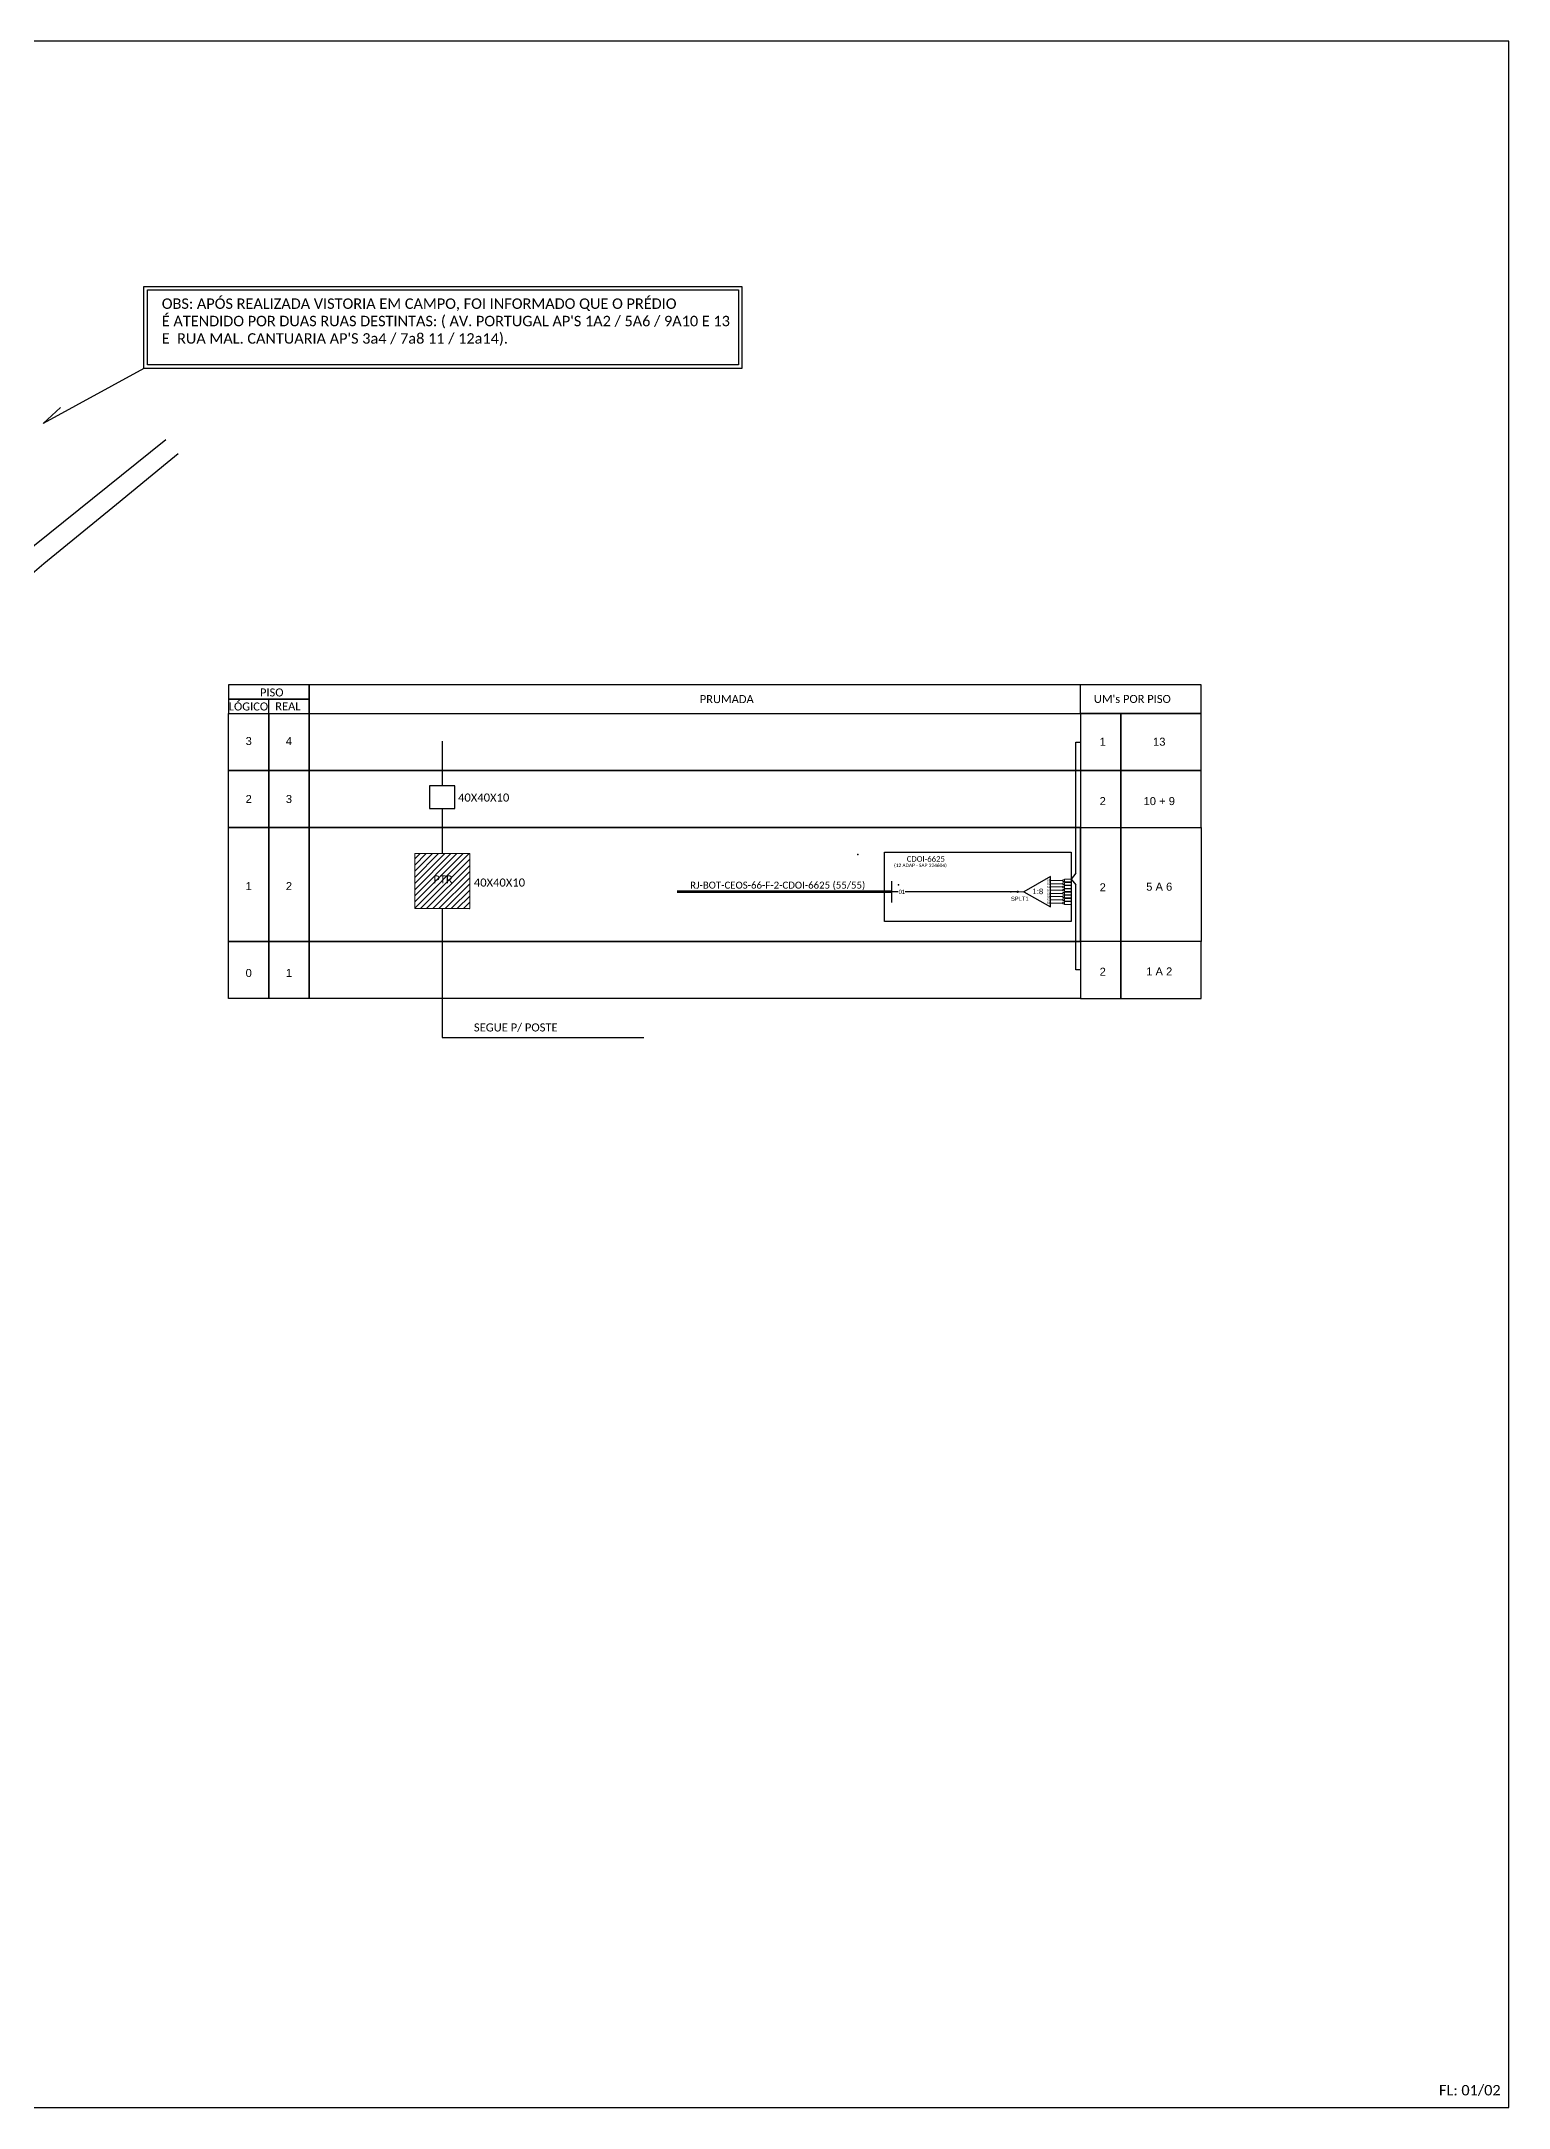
# Model space of a CAD drawing. Header units: inches. Extents: x 1031 to 2852, y 310 to 904.
# Drawn here: x 1447 to 1869, y 310 to 904 of the extents above; entities that cross this region are included whole.
import ezdxf
from ezdxf.enums import TextEntityAlignment as Align

# ---------------------------------------------------------------- set-up
doc = ezdxf.new("R2010")
doc.units = ezdxf.units.IN
doc.header["$MEASUREMENT"] = 0
doc.layers.add('MUB_MEIOFIO', color=7, linetype='Continuous')
doc.styles.add('ARIAL', font='arial.ttf')
doc.styles.add('WMF-Calibri0', font='calibri.ttf')

# ---------------------------------------------------------------- blocks, each defined once
blk = doc.blocks.new('A$C415C251F')
at = {"color": 3}
blk.add_point((0, 0), dxfattribs=at)
blk = doc.blocks.new('LEG_CDOIA8_C-SPLT_ESQ')
at = {"color": 3, "extrusion": (0, 0, -1), "xscale": -1, "zscale": -1}
blk.add_blockref('A$C415C251F', (0, 0), dxfattribs=at)
at = {"color": 1, "style": 'WMF-Calibri0', "flags": 4}
blk.add_attdef('MODELO', text='', height=1.5, dxfattribs=at).set_placement((22.54, -4.54), align=Align.CENTER)
blk.add_attdef('CDO', (21.44, -2.61), '', height=2, dxfattribs=at)
at = {"style": 'ARIAL', "flags": 4}
blk.add_attdef('SPLITAGEM', text='', height=1.5, dxfattribs=at).set_placement((18.61, -12.59), align=Align.CENTER)
blk = doc.blocks.new('SPLT_1-8_SC-APC')
at = {"color": 1}
blk.add_lwpolyline([(-7.37, -2.1), (-17.04, -7.55), (-7.37, -13), (-7.37, -2.1)], dxfattribs=at)
at = {"color": 3, "lineweight": 0}
for points in [[(-2.99, -3.51), (-7.37, -3.51)], [(-7.37, -4.66), (-2.99, -4.66)], [(-7.37, -5.82), (-2.99, -5.82)], [(-7.37, -6.97), (-2.99, -6.97)], [(-2.41, -3.02), (-2.41, -4)], [(-2.41, -3.02), (0, -3.02)], [(-2.41, -4), (0, -4)], [(-2.41, -4.17), (-2.41, -5.16)], [(-2.41, -4.17), (0, -4.17)], [(-2.41, -5.16), (0, -5.16)], [(-2.41, -5.32), (-2.41, -6.31)], [(-2.41, -5.32), (0, -5.32)], [(-2.41, -6.31), (0, -6.31)], [(-2.41, -6.48), (-2.41, -7.46)], [(-2.41, -6.48), (0, -6.48)], [(-7.37, -8.12), (-2.99, -8.12)], [(-7.37, -9.28), (-2.99, -9.28)], [(-7.37, -10.43), (-2.99, -10.43)], [(-7.37, -11.58), (-2.99, -11.58)], [(-2.41, -7.46), (0, -7.46)], [(-2.41, -7.63), (-2.41, -8.62)], [(-2.41, -7.63), (0, -7.63)], [(-2.41, -8.62), (0, -8.62)], [(-2.41, -8.78), (-2.41, -9.77)], [(-2.41, -8.78), (0, -8.78)], [(-2.41, -9.77), (0, -9.77)], [(-2.41, -9.94), (-2.41, -10.92)], [(-2.41, -9.94), (0, -9.94)], [(-2.41, -10.92), (0, -10.92)], [(-2.41, -11.09), (-2.41, -12.08)], [(-2.41, -11.09), (0, -11.09)], [(-2.41, -12.08), (0, -12.08)]]:
    blk.add_lwpolyline(points, dxfattribs=at)
for points in [[(-2.99, -3.22), (-2.41, -3.22), (-2.41, -3.8), (-2.99, -3.8)], [(-2.99, -4.38), (-2.41, -4.38), (-2.41, -4.95), (-2.99, -4.95)], [(-2.99, -5.53), (-2.41, -5.53), (-2.41, -6.1), (-2.99, -6.1)], [(-2.99, -6.68), (-2.41, -6.68), (-2.41, -7.26), (-2.99, -7.26)], [(-2.99, -7.84), (-2.41, -7.84), (-2.41, -8.41), (-2.99, -8.41)], [(-2.99, -8.99), (-2.41, -8.99), (-2.41, -9.56), (-2.99, -9.56)], [(-2.99, -10.14), (-2.41, -10.14), (-2.41, -10.72), (-2.99, -10.72)], [(-2.99, -11.3), (-2.41, -11.3), (-2.41, -11.87), (-2.99, -11.87)]]:
    blk.add_lwpolyline(points, close=True, dxfattribs=at)
at = {"color": 1, "lineweight": 0}
blk.add_lwpolyline([(-17.04, -7.55), (-19.26, -7.55)], dxfattribs=at)
at = {"color": 1, "style": 'ARIAL'}
for s, height, p in [('1:8', 2, (-13.91, -8.4)), ('S1', 0.75, (-8.74, -3.78)), ('S2', 0.75, (-8.74, -4.97)), ('S3', 0.75, (-8.74, -6.18)), ('S4', 0.75, (-8.74, -7.36)), ('S5', 0.75, (-8.74, -8.57)), ('S6', 0.75, (-8.74, -9.69)), ('S7', 0.75, (-8.74, -10.78)), ('S8', 0.75, (-8.74, -11.9))]:
    blk.add_text(s, height=height, dxfattribs=at).set_placement(p)
blk = doc.blocks.new('SPLITTER_')
blk.add_point((0, 0))
at = {"style": 'ARIAL', "flags": 4}
blk.add_attdef('SPLT', (0, -3.26), '', height=1.5, dxfattribs=at)

msp = doc.modelspace()

# ---------------------------------------------------------------- hatches: boundary and pattern name
h = msp.add_hatch()
h.set_pattern_fill('ANSI31', color=1, scale=10, style=0)
h.set_pattern_definition([(45, (34.0017, 424.5043), (-0.8838835, 0.8838835), [])])
h.paths.add_polyline_path([(1554.79, 670.49), (1570.6, 670.49), (1570.6, 654.68), (1554.79, 654.68)])
h = msp.add_hatch(color=3)
h.dxf.hatch_style = 1
edge = h.paths.add_edge_path()
edge.add_arc((1728.15, 659.53), 0.205, 0, 360)

# ---------------------------------------------------------------- linework, layer by layer
for p, q in [((1524.39, 694.38), (1524.39, 710.75)), ((1746.28, 710.75), (1746.28, 694.38)), ((1524.39, 694.38), (1746.28, 694.38)), ((1524.39, 678), (1524.39, 694.38)), ((1746.28, 694.38), (1746.28, 678)), ((1746.28, 678), (1524.39, 678)), ((1746.28, 645.26), (1524.39, 645.26)), ((1524.39, 628.89), (1524.39, 645.26)), ((1746.28, 645.26), (1746.28, 628.89))]:
    msp.add_line(p, q)
at = {"color": 3}
for p, q in [((1562.69, 702.77), (1562.69, 689.97)), ((1562.69, 683.48), (1562.69, 670.49))]:
    msp.add_line(p, q, dxfattribs=at)
for points in [[(1030.84, 310), (1869.41, 310), (1869.41, 904), (1030.84, 904), (1030.84, 310)], [(1524.39, 710.75), (1781, 710.75), (1781, 718.97), (1524.39, 718.97), (1524.39, 718.97), (1524.39, 710.75)], [(1746.28, 710.75), (1746.28, 718.97)], [(1512.82, 710.75), (1512.82, 714.86)], [(1512.82, 710.75), (1512.82, 714.86)], [(1562.69, 654.68), (1562.69, 617.66), (1620.63, 617.66)]]:
    msp.add_lwpolyline(points)
for points in [[(1476.9, 833.56), (1648.86, 833.56), (1648.86, 809.99), (1476.9, 809.99)], [(1477.9, 832.56), (1647.86, 832.56), (1647.86, 810.99), (1477.9, 810.99)]]:
    msp.add_lwpolyline(points, close=True, dxfattribs=at)
for points in [[(1476.9, 809.99), (1447.9, 794.12), (1452.94, 798.77)], [(1744.96, 664.84), (1744.96, 702.56), (1746.28, 702.56)], [(1693.79, 659.53), (1692.02, 659.53)], [(1728.15, 659.53), (1695.83, 659.53)], [(1744.96, 664.84), (1743.56, 663.15), (1744.96, 661.55)], [(1744.96, 637.07), (1744.96, 661.55)], [(1746.28, 637.07), (1744.96, 637.07)]]:
    msp.add_lwpolyline(points, dxfattribs=at)
for points in [[(1501.25, 714.86), (1524.39, 714.86), (1524.39, 718.97), (1501.25, 718.97)], [(1501.25, 714.86), (1524.39, 714.86), (1524.39, 718.97), (1501.25, 718.97)], [(1501.25, 710.75), (1524.39, 710.75), (1524.39, 714.86), (1501.25, 714.86)], [(1501.25, 710.75), (1524.39, 710.75), (1524.39, 714.86), (1501.25, 714.86)], [(1501.25, 710.75), (1512.82, 710.75), (1512.82, 694.38), (1501.25, 694.38)], [(1512.82, 710.75), (1524.39, 710.75), (1524.39, 694.38), (1512.82, 694.38)], [(1524.39, 710.75), (1746.28, 710.75), (1746.28, 694.38), (1524.39, 694.38)], [(1757.86, 710.75), (1746.28, 710.75), (1746.28, 694.38), (1757.86, 694.38)], [(1781, 710.75), (1757.86, 710.75), (1757.86, 694.38), (1781, 694.38)], [(1501.25, 694.38), (1512.82, 694.38), (1512.82, 678), (1501.25, 678)], [(1512.82, 694.38), (1524.39, 694.38), (1524.39, 678), (1512.82, 678)], [(1524.39, 694.38), (1746.28, 694.38), (1746.28, 678), (1524.39, 678)], [(1757.86, 694.38), (1746.28, 694.38), (1746.28, 678), (1757.86, 678)], [(1781, 694.38), (1757.86, 694.38), (1757.86, 678), (1781, 678)], [(1501.25, 678), (1512.82, 678), (1512.82, 645.26), (1501.25, 645.26)], [(1512.82, 678), (1524.39, 678), (1524.39, 645.26), (1512.82, 645.26)], [(1524.39, 678), (1746.28, 678), (1746.28, 645.26), (1524.39, 645.26)], [(1746.28, 678), (1757.86, 678), (1757.86, 645.26), (1746.28, 645.26)], [(1757.86, 678), (1781, 678), (1781, 645.26), (1757.86, 645.26)], [(1501.25, 645.26), (1512.82, 645.26), (1512.82, 628.89), (1501.25, 628.89)], [(1512.82, 645.26), (1524.39, 645.26), (1524.39, 628.89), (1512.82, 628.89)], [(1524.39, 645.26), (1746.28, 645.26), (1746.28, 628.89), (1524.39, 628.89)], [(1757.86, 645.26), (1746.28, 645.26), (1746.28, 628.89), (1757.86, 628.89)], [(1781, 645.26), (1757.86, 645.26), (1757.86, 628.89), (1781, 628.89)]]:
    msp.add_lwpolyline(points, close=True)
at = {"color": 0}
msp.add_lwpolyline([(1566.32, 689.97), (1559.04, 689.97), (1559.04, 683.48), (1566.32, 683.48)], close=True, dxfattribs=at)
at = {"color": 1, "lineweight": 0}
msp.add_lwpolyline([(1554.79, 670.49), (1570.6, 670.49), (1570.6, 654.68), (1554.79, 654.68)], close=True, dxfattribs=at)
at = {"color": 1}
msp.add_lwpolyline([(1689.92, 670.91), (1743.56, 670.91), (1743.56, 650.94), (1689.92, 650.94)], close=True, dxfattribs=at)
at = {"color": 1, "const_width": 0.8}
msp.add_lwpolyline([(1630.17, 659.53), (1692.02, 659.53)], dxfattribs=at)
at = {"color": 1}
msp.add_lwpolyline([(1692.02, 656.45), (1692.02, 662.6)], dxfattribs=at)
at = {"color": 3}
msp.add_circle((1728.15, 659.53), 0.205, dxfattribs=at)
at = {"layer": 'MUB_MEIOFIO', "color": 0, "linetype": 'Continuous'}
for points in [[(1486.78, 785.37), (1483.61, 782.86), (1468.96, 770.89), (1448.13, 753.76), (1436, 743.45), (1405.41, 717.59), (1381.82, 697.39), (1350.51, 667.91), (1314.32, 636.14), (1293.65, 615.55), (1276.71, 599.8), (1249.58, 573.53), (1236.09, 560.03), (1152.31, 479.71), (1116.57, 444.81), (1095.07, 423.73), (1094.68, 423.34)], [(1483.23, 789.43), (1428.6, 745.64), (1355.41, 681.83), (1304.7, 635.21), (1264.22, 596.79), (1200.6, 534.24)]]:
    msp.add_lwpolyline(points, dxfattribs=at)

# ---------------------------------------------------------------- block references
at = {"color": 3}
ref = msp.add_blockref('LEG_CDOIA8_C-SPLT_ESQ', (1682.18, 670.24), dxfattribs=dict(at, xscale=0.8000000000001819, yscale=0.8000000000001819, zscale=0.8))
ref.add_attrib('CDO', 'CDOI-6625', (1696.28, 668.16), dxfattribs={"color": 1, "height": 1.6, "style": 'WMF-Calibri0'})
ref.add_attrib('MODELO', '(12 ADAP - SAP 324604)', dxfattribs={"color": 1, "height": 1, "style": 'WMF-Calibri0'}).set_placement((1700.21, 666.62), align=Align.CENTER)
ref = msp.add_blockref('SPLITTER_', (1693.95, 661.51), dxfattribs=dict(xscale=0.8000000000001819, yscale=0.8000000000001819, zscale=0.8))
ref.add_attrib('SPLT', '01', (1693.95, 658.9), dxfattribs={"height": 1.2, "style": 'ARIAL'})
ref = msp.add_blockref('SPLITTER_', (1726.25, 659.53), dxfattribs=dict(xscale=0.8000000000001819, yscale=0.8000000000001819, zscale=0.8))
ref.add_attrib('SPLT', 'SPLT1', (1726.25, 656.92), dxfattribs={"height": 1.2, "style": 'ARIAL'})
at = {"color": 3, "xscale": 0.8000000000001819, "yscale": 0.8000000000001819, "zscale": 0.8}
msp.add_blockref('SPLT_1-8_SC-APC', (1743.56, 665.56), dxfattribs=at)

# ---------------------------------------------------------------- texts
at = {"style": 'WMF-Calibri0'}
for s, height, p in [('  LÓGICO', 2.3, (1499.66, 711.64)), ('  LÓGICO', 2.3, (1499.66, 711.64)), ('     PISO', 2.3, (1506.21, 715.67)), ('     PISO', 2.3, (1506.21, 715.67)), ('    REAL', 2.3, (1511.42, 711.69)), ('    REAL', 2.3, (1511.42, 711.69)), ('PRUMADA', 2.3, (1636.76, 713.76)), ("UM's POR PISO", 2.3, (1750.1, 713.81)), ('40X40X10', 2.317, (1567.24, 685.45)), ('PTR', 2.317, (1560.11, 661.91)), ('40X40X10', 2.317, (1571.78, 661.02)), ('SEGUE P/ POSTE', 2.317, (1571.78, 619.37))]:
    msp.add_text(s, height=height, dxfattribs=at).set_placement(p)
at = {"style": 'ARIAL'}
for s, p in [('3', (1507.03, 702.86)), ('4', (1518.6, 702.86)), ('1', (1752.66, 702.66)), ('13', (1768.9, 702.66)), ('2', (1507.03, 686.19)), ('3', (1518.6, 686.19)), ('2', (1752.66, 685.59)), ('10 + 9', (1768.9, 685.59)), ('1', (1507.03, 661.17)), ('2', (1518.6, 661.17)), ('2', (1752.66, 660.81)), ('5 A 6', (1768.9, 660.99)), ('0', (1507.03, 636.19)), ('1', (1518.6, 636.19)), ('2', (1752.66, 636.54)), ('1 A 2', (1768.9, 636.62))]:
    msp.add_text(s, height=2.3, dxfattribs=at).set_placement(p, align=Align.MIDDLE_CENTER)
at = {"color": 1, "style": 'WMF-Calibri0'}
msp.add_text('RJ-BOT-CEOS-66-F-2-CDOI-6625 (55/55)', height=2, dxfattribs=at).set_placement((1633.99, 660.43))
at = {"color": 3, "lineweight": 0, "insert": (1482.03, 830.09), "char_height": 3, "width": 277.1819, "attachment_point": 1, "style": 'WMF-Calibri0'}
msp.add_mtext("OBS: APÓS REALIZADA VISTORIA EM CAMPO, FOI INFORMADO QUE O PRÉDIO^JÉ ATENDIDO POR DUAS RUAS DESTINTAS: ( AV. PORTUGAL AP'S 1A2 / 5A6 / 9A10 E 13^JE  RUA MAL. CANTUARIA AP'S 3a4 / 7a8 11 / 12a14).", dxfattribs=at)
at = {"lineweight": 0, "insert": (1849.38, 316.52), "char_height": 3, "width": 277.1819, "attachment_point": 1, "style": 'WMF-Calibri0'}
msp.add_mtext('FL: 01/02', dxfattribs=at)

doc.saveas('drawing.dxf')
